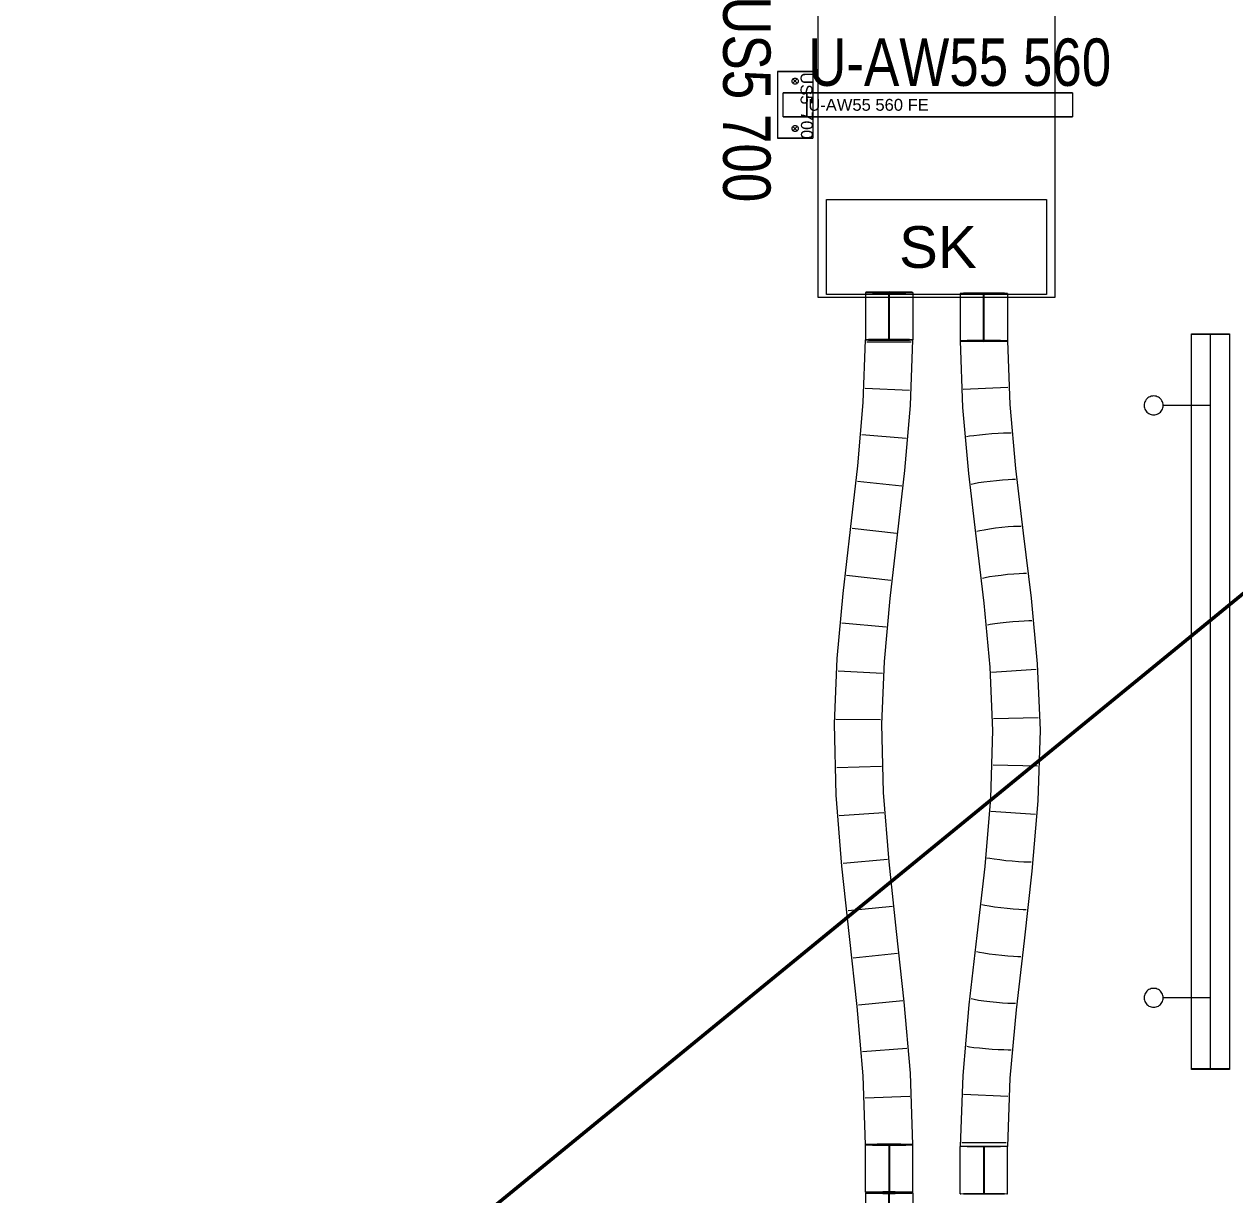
# Model space of a CAD drawing. Extents: x -1132 to 613, y -179 to 712.
# Drawn here: x -38.6 to 12.5, y 495.5 to 544.9 of the extents above; entities that cross this region are included whole.
import ezdxf
from ezdxf.lldxf.tags import DXFTag

# ---------------------------------------------------------------- set-up
doc = ezdxf.new("R2010")
doc.units = 0
doc.layers.get('0').update_dxf_attribs({"lineweight": 13})
for name, color, linetype, lineweight, true_color in [('EL01_WAN_Leuchten', 7, 'Continuous', 13, 0x0080ff), ('EL01_WAN_Schlaufkasten', 1, 'Continuous', 13, 0xff0000), ('EL01_WAN_Trassen', 40, 'Continuous', 13, 0xffbf00), ('EL01_WAN_Trassen Befestigung', 7, 'Continuous', 13, 0xb2b200), ('EL01_WAN_Verteiler', 1, 'Continuous', 13, 0xff0000), ('X_Geometrie', 3, 'Continuous', 50, 0x00ff00)]:
    doc.layers.add(name, color=color, linetype=linetype, lineweight=lineweight, true_color=true_color)
doc.styles.get("Standard").update_dxf_attribs({"font": 'arial.ttf'})
tags = doc.linetypes.add('STRICHPUNKT2', pattern=[12.7, 6.35, -3.175, 0, -3.175]).pattern_tags.tags
tags[10:11] = [DXFTag(74, 4), DXFTag(75, 0), DXFTag(340, '0'), DXFTag(46, 0.0), DXFTag(50, 0.0), DXFTag(44, 0.0), DXFTag(45, 0.0)]
tags[8:9] = [DXFTag(74, 4), DXFTag(75, 0), DXFTag(340, '0'), DXFTag(46, 0.0), DXFTag(50, 0.0), DXFTag(44, 0.0), DXFTag(45, 0.0)]
tags[6:7] = [DXFTag(74, 4), DXFTag(75, 0), DXFTag(340, '0'), DXFTag(46, 0.0), DXFTag(50, 0.0), DXFTag(44, 0.0), DXFTag(45, 0.0)]
tags[4:5] = [DXFTag(74, 4), DXFTag(75, 0), DXFTag(340, '0'), DXFTag(46, 0.0), DXFTag(50, 0.0), DXFTag(44, 0.0), DXFTag(45, 0.0)]

# ---------------------------------------------------------------- blocks, each defined once
blk = doc.blocks.new('Referenz-A0UNPDE96I', base_point=(-1115.886, -117.372))
at = {"layer": 'X_Geometrie', "color": 0, "linetype": 'Continuous', "ltscale": 0.5}
blk.add_line((-116.978, 414.655), (39.415, 542.613), dxfattribs=at)
blk = doc.blocks.new('Kabelkanal-A0UNPDFN6I', base_point=(-5.113, 533.353))
at = {"color": 0, "linetype": 'ByBlock', "lineweight": -2, "ltscale": 0.13}
for p, q in [((-5.113, 555.353), (4.887, 555.353)), ((-5.113, 533.353), (-5.113, 555.353)), ((4.887, 555.353), (4.887, 533.353)), ((4.887, 533.353), (-5.113, 533.353))]:
    blk.add_line(p, q, dxfattribs=at)
blk = doc.blocks.new('IfcObject-A0UNPDNL6I', base_point=(-5.578, 540.978))
at = {"layer": 'EL01_WAN_Trassen', "linetype": 'ByBlock', "lineweight": -2, "ltscale": 0.13}
for p, q in [((-5.578, 541.978), (-5.578, 540.978)), ((-5.578, 541.978), (-5.578, 540.978)), ((-5.578, 541.978), (5.622, 541.978)), ((5.622, 541.978), (-5.578, 541.978)), ((-5.578, 541.978), (-5.578, 541.978)), ((5.622, 541.978), (5.622, 540.978)), ((5.622, 541.978), (5.622, 540.978)), ((5.622, 541.978), (5.622, 541.978)), ((-5.578, 540.978), (5.622, 540.978)), ((5.622, 540.978), (-5.578, 540.978)), ((-5.578, 540.978), (-5.578, 540.978)), ((5.622, 540.978), (5.622, 540.978))]:
    blk.add_line(p, q, dxfattribs=at)
at = {"layer": 'EL01_WAN_Trassen', "lineweight": -2, "attachment_point": 1}
for s, insert, char_height in [('{\\W0.8;\\fArial;U-AW55 560}', (-5.531, 544.278), 2), ('{\\fArial;U-AW55 560 FE}', (-5.523, 541.728), 0.5)]:
    blk.add_mtext(s, dxfattribs=dict(at, insert=insert, char_height=char_height))
blk = doc.blocks.new('Schlaufkasten Decke (multi)-A0UNPDUP6I', base_point=(-4.753, 533.478))
at = {"color": 0, "lineweight": -2}
for p, q in [((-4.753, 533.478), (-4.753, 537.478)), ((-4.753, 537.478), (4.527, 537.478)), ((4.527, 537.478), (4.527, 533.478)), ((4.527, 533.478), (-4.753, 533.478))]:
    blk.add_line(p, q, dxfattribs=at)
at = {"color": 0, "lineweight": -2, "insert": (-1.694, 536.358), "char_height": 1.76, "attachment_point": 1}
blk.add_mtext('{\\fArial;SK}', dxfattribs=at)
blk = doc.blocks.new('Typ 01P-A0UNPE6J6I', base_point=(8.653, 500.771))
at = {"color": 0, "lineweight": -2}
for p, q in [((10.653, 500.771), (10.653, 531.811)), ((10.653, 531.811), (12.253, 531.811)), ((12.253, 531.791), (10.653, 531.791)), ((11.453, 500.791), (11.453, 531.791)), ((12.253, 531.811), (12.253, 500.771)), ((8.657, 528.844), (8.653, 528.791)), ((8.667, 528.895), (8.657, 528.844)), ((8.684, 528.944), (8.667, 528.895)), ((8.707, 528.991), (8.684, 528.944)), ((8.736, 529.035), (8.707, 528.991)), ((8.77, 529.074), (8.736, 529.035)), ((8.81, 529.109), (8.77, 529.074)), ((8.853, 529.138), (8.81, 529.109)), ((8.9, 529.161), (8.853, 529.138)), ((8.95, 529.178), (8.9, 529.161)), ((9.001, 529.188), (8.95, 529.178)), ((9.053, 529.191), (9.001, 529.188)), ((9.105, 529.188), (9.053, 529.191)), ((9.157, 529.178), (9.105, 529.188)), ((9.206, 529.161), (9.157, 529.178)), ((9.253, 529.138), (9.206, 529.161)), ((9.297, 529.109), (9.253, 529.138)), ((9.336, 529.074), (9.297, 529.109)), ((9.371, 529.035), (9.336, 529.074)), ((9.4, 528.991), (9.371, 529.035)), ((9.423, 528.944), (9.4, 528.991)), ((9.44, 528.895), (9.423, 528.944)), ((9.45, 528.844), (9.44, 528.895)), ((9.453, 528.791), (9.45, 528.844)), ((8.653, 528.791), (8.657, 528.739)), ((8.657, 528.739), (8.667, 528.688)), ((8.667, 528.688), (8.684, 528.638)), ((8.684, 528.638), (8.707, 528.591)), ((8.707, 528.591), (8.736, 528.548)), ((8.736, 528.548), (8.77, 528.508)), ((8.77, 528.508), (8.81, 528.474)), ((8.81, 528.474), (8.853, 528.445)), ((8.853, 528.445), (8.9, 528.422)), ((8.9, 528.422), (8.95, 528.405)), ((8.95, 528.405), (9.001, 528.395)), ((9.001, 528.395), (9.053, 528.391)), ((9.053, 528.391), (9.105, 528.395)), ((9.105, 528.395), (9.157, 528.405)), ((9.157, 528.405), (9.206, 528.422)), ((9.206, 528.422), (9.253, 528.445)), ((9.253, 528.445), (9.297, 528.474)), ((9.297, 528.474), (9.336, 528.508)), ((9.336, 528.508), (9.371, 528.548)), ((9.371, 528.548), (9.4, 528.591)), ((9.4, 528.591), (9.423, 528.638)), ((9.423, 528.638), (9.44, 528.688)), ((9.44, 528.688), (9.45, 528.739)), ((9.45, 528.739), (9.453, 528.791)), ((11.453, 528.791), (9.453, 528.791)), ((8.657, 503.844), (8.653, 503.791)), ((8.667, 503.895), (8.657, 503.844)), ((8.684, 503.944), (8.667, 503.895)), ((8.707, 503.991), (8.684, 503.944)), ((8.736, 504.035), (8.707, 503.991)), ((8.77, 504.074), (8.736, 504.035)), ((8.81, 504.109), (8.77, 504.074)), ((8.853, 504.138), (8.81, 504.109)), ((8.9, 504.161), (8.853, 504.138)), ((8.95, 504.178), (8.9, 504.161)), ((9.001, 504.188), (8.95, 504.178)), ((9.053, 504.191), (9.001, 504.188)), ((9.105, 504.188), (9.053, 504.191)), ((9.157, 504.178), (9.105, 504.188)), ((9.206, 504.161), (9.157, 504.178)), ((9.253, 504.138), (9.206, 504.161)), ((9.297, 504.109), (9.253, 504.138)), ((9.336, 504.074), (9.297, 504.109)), ((9.371, 504.035), (9.336, 504.074)), ((9.4, 503.991), (9.371, 504.035)), ((9.423, 503.944), (9.4, 503.991)), ((9.44, 503.895), (9.423, 503.944)), ((9.45, 503.844), (9.44, 503.895)), ((9.453, 503.791), (9.45, 503.844)), ((8.653, 503.791), (8.657, 503.739)), ((8.657, 503.739), (8.667, 503.688)), ((8.667, 503.688), (8.684, 503.638)), ((8.684, 503.638), (8.707, 503.591)), ((8.707, 503.591), (8.736, 503.548)), ((8.736, 503.548), (8.77, 503.508)), ((8.77, 503.508), (8.81, 503.474)), ((8.81, 503.474), (8.853, 503.445)), ((8.853, 503.445), (8.9, 503.422)), ((8.9, 503.422), (8.95, 503.405)), ((8.95, 503.405), (9.001, 503.395)), ((9.001, 503.395), (9.053, 503.391)), ((9.053, 503.391), (9.105, 503.395)), ((9.105, 503.395), (9.157, 503.405)), ((9.157, 503.405), (9.206, 503.422)), ((9.206, 503.422), (9.253, 503.445)), ((9.253, 503.445), (9.297, 503.474)), ((9.297, 503.474), (9.336, 503.508)), ((9.336, 503.508), (9.371, 503.548)), ((9.371, 503.548), (9.4, 503.591)), ((9.4, 503.591), (9.423, 503.638)), ((9.423, 503.638), (9.44, 503.688)), ((9.44, 503.688), (9.45, 503.739)), ((9.45, 503.739), (9.453, 503.791)), ((11.453, 503.791), (9.453, 503.791)), ((12.253, 500.791), (10.653, 500.791)), ((12.253, 500.771), (10.653, 500.771))]:
    blk.add_line(p, q, dxfattribs=at)
blk = doc.blocks.new('Wickelfalzrohr-A0UNPEDJ6I', base_point=(0.887, 495.501))
at = {"color": 0, "lineweight": -2}
for p, q in [((0.887, 497.519), (0.921, 497.524)), ((0.921, 497.514), (0.887, 497.519)), ((0.887, 495.519), (0.887, 497.519)), ((0.921, 497.524), (1.021, 497.528)), ((1.021, 497.51), (0.921, 497.514)), ((1.021, 497.528), (1.18, 497.532)), ((1.18, 497.506), (1.021, 497.51)), ((1.18, 497.532), (1.387, 497.535)), ((1.387, 497.503), (1.18, 497.506)), ((1.387, 497.535), (1.629, 497.537)), ((1.629, 497.502), (1.387, 497.503)), ((1.629, 497.537), (1.887, 497.537)), ((1.887, 497.501), (1.629, 497.502)), ((1.887, 497.537), (2.146, 497.537)), ((2.146, 497.502), (1.887, 497.501)), ((2.146, 497.537), (2.387, 497.535)), ((2.387, 497.503), (2.146, 497.502)), ((2.387, 497.535), (2.594, 497.532)), ((2.594, 497.506), (2.387, 497.503)), ((2.594, 497.532), (2.753, 497.528)), ((2.753, 497.51), (2.594, 497.506)), ((2.753, 497.528), (2.853, 497.524)), ((2.853, 497.514), (2.753, 497.51)), ((2.853, 497.524), (2.887, 497.519)), ((2.887, 497.519), (2.853, 497.514)), ((2.887, 495.519), (2.887, 497.519)), ((0.887, 495.519), (0.921, 495.524)), ((0.921, 495.515), (0.887, 495.519)), ((0.921, 495.524), (1.021, 495.529)), ((1.021, 495.51), (0.921, 495.515)), ((1.021, 495.529), (1.18, 495.532)), ((1.18, 495.507), (1.021, 495.51)), ((1.18, 495.532), (1.387, 495.535)), ((1.387, 495.504), (1.18, 495.507)), ((1.387, 495.535), (1.629, 495.537)), ((1.629, 495.502), (1.387, 495.504)), ((1.629, 495.537), (1.887, 495.538)), ((1.887, 495.501), (1.629, 495.502)), ((1.887, 495.538), (2.146, 495.537)), ((2.146, 495.502), (1.887, 495.501)), ((2.146, 495.537), (2.387, 495.535)), ((2.387, 495.504), (2.146, 495.502)), ((2.387, 495.535), (2.594, 495.532)), ((2.594, 495.507), (2.387, 495.504)), ((2.594, 495.532), (2.753, 495.529)), ((2.753, 495.51), (2.594, 495.507)), ((2.753, 495.529), (2.853, 495.524)), ((2.853, 495.515), (2.753, 495.51)), ((2.853, 495.524), (2.887, 495.519)), ((2.887, 495.519), (2.853, 495.515))]:
    blk.add_line(p, q, dxfattribs=at)
at = {"color": 0, "linetype": 'STRICHPUNKT2', "lineweight": 25, "ltscale": 0.25}
blk.add_line((1.887, 497.519), (1.887, 495.519), dxfattribs=at)
blk = doc.blocks.new('Flexrohr-A0UNPEJF6I', base_point=(-4.423, 497.574))
at = {"color": 0, "lineweight": -2}
for p, q in [((-3.204, 528.913), (-3.113, 531.561)), ((-3.113, 531.561), (-3.079, 531.565)), ((-3.079, 531.556), (-3.113, 531.561)), ((-3.079, 531.565), (-2.979, 531.57)), ((-2.979, 531.552), (-3.079, 531.556)), ((-1.176, 531.46), (-3.056, 531.464)), ((-2.979, 531.57), (-2.82, 531.574)), ((-2.82, 531.548), (-2.979, 531.552)), ((-2.82, 531.574), (-2.613, 531.576)), ((-2.613, 531.545), (-2.82, 531.548)), ((-2.613, 531.576), (-2.371, 531.578)), ((-2.371, 531.543), (-2.613, 531.545)), ((-2.371, 531.578), (-2.113, 531.579)), ((-2.113, 531.542), (-2.371, 531.543)), ((-2.113, 531.579), (-1.854, 531.578)), ((-1.854, 531.543), (-2.113, 531.542)), ((-1.854, 531.578), (-1.613, 531.576)), ((-1.613, 531.545), (-1.854, 531.543)), ((-1.613, 531.576), (-1.406, 531.574)), ((-1.406, 531.548), (-1.613, 531.545)), ((-1.406, 531.574), (-1.247, 531.57)), ((-1.247, 531.552), (-1.406, 531.548)), ((-1.247, 531.57), (-1.147, 531.565)), ((-1.147, 531.556), (-1.247, 531.552)), ((-1.208, 528.792), (-1.113, 531.561)), ((-1.147, 531.565), (-1.113, 531.561)), ((-1.113, 531.561), (-1.147, 531.556)), ((-1.246, 529.42), (-3.124, 529.508)), ((-3.435, 526.248), (-3.204, 528.913)), ((-1.445, 526.049), (-1.208, 528.792)), ((-1.388, 527.395), (-3.262, 527.546)), ((-3.74, 523.561), (-3.435, 526.248)), ((-1.753, 523.333), (-1.445, 526.049)), ((-1.581, 525.384), (-3.451, 525.577)), ((-4.053, 520.851), (-3.74, 523.561)), ((-1.807, 523.388), (-3.675, 523.601)), ((-2.063, 520.645), (-1.753, 523.333)), ((-2.036, 521.409), (-3.905, 521.608)), ((-4.304, 518.117), (-4.053, 520.851)), ((-2.308, 517.983), (-2.063, 520.645)), ((-2.235, 519.438), (-4.107, 519.601)), ((-4.423, 515.36), (-4.304, 518.117)), ((-2.423, 515.345), (-2.308, 517.983)), ((-2.39, 517.474), (-4.267, 517.579)), ((-4.346, 512.345), (-4.423, 515.36)), ((-2.475, 515.518), (-4.355, 515.539)), ((-2.349, 512.45), (-2.423, 515.345)), ((-2.437, 513.557), (-4.316, 513.501)), ((-4.107, 509.347), (-4.346, 512.345)), ((-2.115, 509.534), (-2.349, 512.45)), ((-2.34, 511.593), (-4.216, 511.472)), ((-2.183, 509.626), (-4.055, 509.453)), ((-1.797, 506.591), (-2.115, 509.534)), ((-3.785, 506.374), (-4.107, 509.347)), ((-1.972, 507.648), (-3.842, 507.455)), ((-3.462, 503.425), (-3.785, 506.374)), ((-1.471, 503.619), (-1.797, 506.591)), ((-1.756, 505.663), (-3.625, 505.466)), ((-3.212, 500.499), (-3.462, 503.425)), ((-1.537, 503.668), (-3.408, 503.486)), ((-1.216, 500.618), (-1.471, 503.619)), ((-1.364, 501.654), (-3.239, 501.517)), ((-3.113, 497.592), (-3.212, 500.499)), ((-1.113, 497.592), (-1.216, 500.618)), ((-1.242, 499.628), (-3.12, 499.553)), ((-3.079, 497.597), (-3.113, 497.592)), ((-3.113, 497.592), (-3.079, 497.587)), ((-2.979, 497.601), (-3.079, 497.597)), ((-3.079, 497.587), (-2.979, 497.583)), ((-2.82, 497.605), (-2.979, 497.601)), ((-2.979, 497.583), (-2.82, 497.579)), ((-2.613, 497.608), (-2.82, 497.605)), ((-2.82, 497.579), (-2.613, 497.576)), ((-2.371, 497.61), (-2.613, 497.608)), ((-2.613, 497.576), (-2.371, 497.574)), ((-2.113, 497.61), (-2.371, 497.61)), ((-2.371, 497.574), (-2.113, 497.574)), ((-1.854, 497.61), (-2.113, 497.61)), ((-2.113, 497.574), (-1.854, 497.574)), ((-1.613, 497.608), (-1.854, 497.61)), ((-1.854, 497.574), (-1.613, 497.576)), ((-1.406, 497.605), (-1.613, 497.608)), ((-1.613, 497.576), (-1.406, 497.579)), ((-1.247, 497.601), (-1.406, 497.605)), ((-1.406, 497.579), (-1.247, 497.583)), ((-1.147, 497.597), (-1.247, 497.601)), ((-1.247, 497.583), (-1.147, 497.587)), ((-1.113, 497.592), (-1.147, 497.597)), ((-1.147, 497.587), (-1.113, 497.592))]:
    blk.add_line(p, q, dxfattribs=at)
blk = doc.blocks.new('Wickelfalzrohr-A0UNPEQZ6I', base_point=(-3.113, 495.574))
at = {"color": 0, "lineweight": -2}
for p, q in [((-3.113, 497.592), (-3.079, 497.597)), ((-3.079, 497.587), (-3.113, 497.592)), ((-3.113, 495.592), (-3.113, 497.592)), ((-3.079, 497.597), (-2.979, 497.601)), ((-2.979, 497.583), (-3.079, 497.587)), ((-2.979, 497.601), (-2.82, 497.605)), ((-2.82, 497.579), (-2.979, 497.583)), ((-2.82, 497.605), (-2.613, 497.608)), ((-2.613, 497.576), (-2.82, 497.579)), ((-2.613, 497.608), (-2.371, 497.61)), ((-2.371, 497.574), (-2.613, 497.576)), ((-2.371, 497.61), (-2.113, 497.61)), ((-2.113, 497.574), (-2.371, 497.574)), ((-2.113, 497.61), (-1.854, 497.61)), ((-1.854, 497.574), (-2.113, 497.574)), ((-1.854, 497.61), (-1.613, 497.608)), ((-1.613, 497.576), (-1.854, 497.574)), ((-1.613, 497.608), (-1.406, 497.605)), ((-1.406, 497.579), (-1.613, 497.576)), ((-1.406, 497.605), (-1.247, 497.601)), ((-1.247, 497.583), (-1.406, 497.579)), ((-1.247, 497.601), (-1.147, 497.597)), ((-1.147, 497.587), (-1.247, 497.583)), ((-1.147, 497.597), (-1.113, 497.592)), ((-1.113, 497.592), (-1.147, 497.587)), ((-1.113, 495.592), (-1.113, 497.592)), ((-3.113, 495.592), (-3.079, 495.597)), ((-3.079, 495.588), (-3.113, 495.592)), ((-3.079, 495.597), (-2.979, 495.602)), ((-2.979, 495.583), (-3.079, 495.588)), ((-2.979, 495.602), (-2.82, 495.605)), ((-2.82, 495.58), (-2.979, 495.583)), ((-2.82, 495.605), (-2.613, 495.608)), ((-2.613, 495.577), (-2.82, 495.58)), ((-2.613, 495.608), (-2.371, 495.61)), ((-2.371, 495.575), (-2.613, 495.577)), ((-2.371, 495.61), (-2.113, 495.611)), ((-2.113, 495.574), (-2.371, 495.575)), ((-2.113, 495.611), (-1.854, 495.61)), ((-1.854, 495.575), (-2.113, 495.574)), ((-1.854, 495.61), (-1.613, 495.608)), ((-1.613, 495.577), (-1.854, 495.575)), ((-1.613, 495.608), (-1.406, 495.605)), ((-1.406, 495.58), (-1.613, 495.577)), ((-1.406, 495.605), (-1.247, 495.602)), ((-1.247, 495.583), (-1.406, 495.58)), ((-1.247, 495.602), (-1.147, 495.597)), ((-1.147, 495.588), (-1.247, 495.583)), ((-1.147, 495.597), (-1.113, 495.592)), ((-1.113, 495.592), (-1.147, 495.588))]:
    blk.add_line(p, q, dxfattribs=at)
at = {"color": 0, "linetype": 'STRICHPUNKT2', "lineweight": 25, "ltscale": 0.25}
blk.add_line((-2.113, 497.592), (-2.113, 495.592), dxfattribs=at)
blk = doc.blocks.new('Flexrohr-A0UNPFO96I', base_point=(0.887, 497.501))
at = {"color": 0, "lineweight": -2}
for p, q in [((0.921, 531.519), (0.887, 531.515)), ((0.887, 531.515), (0.921, 531.51)), ((0.887, 531.515), (0.988, 528.704)), ((1.021, 531.524), (0.921, 531.519)), ((0.921, 531.51), (1.021, 531.506)), ((1.18, 531.528), (1.021, 531.524)), ((1.021, 531.506), (1.18, 531.502)), ((1.387, 531.531), (1.18, 531.528)), ((1.18, 531.502), (1.387, 531.499)), ((1.629, 531.532), (1.387, 531.531)), ((1.387, 531.499), (1.629, 531.497)), ((1.887, 531.533), (1.629, 531.532)), ((1.629, 531.497), (1.887, 531.496)), ((2.146, 531.532), (1.887, 531.533)), ((1.887, 531.496), (2.146, 531.497)), ((2.387, 531.531), (2.146, 531.532)), ((2.146, 531.497), (2.387, 531.499)), ((2.594, 531.528), (2.387, 531.531)), ((2.387, 531.499), (2.594, 531.502)), ((2.753, 531.524), (2.594, 531.528)), ((2.594, 531.502), (2.753, 531.506)), ((2.853, 531.519), (2.753, 531.524)), ((2.753, 531.506), (2.853, 531.51)), ((2.887, 531.515), (2.853, 531.519)), ((2.853, 531.51), (2.887, 531.515)), ((2.887, 531.515), (2.984, 528.829)), ((1.02, 529.474), (2.898, 529.56)), ((0.988, 528.704), (1.238, 525.921)), ((2.984, 528.829), (3.228, 526.127)), ((1.284, 527.49), (1.159, 527.467)), ((1.468, 527.515), (1.284, 527.49)), ((1.699, 527.542), (1.468, 527.515)), ((1.958, 527.567), (1.699, 527.542)), ((2.228, 527.589), (1.958, 527.567)), ((2.489, 527.606), (2.228, 527.589)), ((2.72, 527.617), (2.489, 527.606)), ((2.906, 527.622), (2.72, 527.617)), ((3.033, 527.62), (2.906, 527.622)), ((1.238, 525.921), (1.563, 523.168)), ((3.228, 526.127), (3.549, 523.403)), ((1.477, 525.488), (1.353, 525.46)), ((1.66, 525.52), (1.477, 525.488)), ((1.89, 525.554), (1.66, 525.52)), ((2.149, 525.586), (1.89, 525.554)), ((2.418, 525.615), (2.149, 525.586)), ((2.678, 525.638), (2.418, 525.615)), ((2.91, 525.653), (2.678, 525.638)), ((3.096, 525.661), (2.91, 525.653)), ((3.223, 525.659), (3.096, 525.661)), ((1.711, 523.5), (1.588, 523.469)), ((1.894, 523.534), (1.711, 523.5)), ((2.123, 523.57), (1.894, 523.534)), ((2.382, 523.605), (2.123, 523.57)), ((2.651, 523.637), (2.382, 523.605)), ((2.911, 523.663), (2.651, 523.637)), ((3.142, 523.681), (2.911, 523.663)), ((3.328, 523.689), (3.142, 523.681)), ((3.455, 523.688), (3.328, 523.689)), ((3.549, 523.403), (3.877, 520.656)), ((1.563, 523.168), (1.889, 520.444)), ((3.38, 521.691), (3.148, 521.674)), ((3.566, 521.7), (3.38, 521.691)), ((3.692, 521.699), (3.566, 521.7)), ((1.948, 521.52), (1.824, 521.491)), ((2.131, 521.552), (1.948, 521.52)), ((2.36, 521.587), (2.131, 521.552)), ((2.619, 521.62), (2.36, 521.587)), ((2.888, 521.65), (2.619, 521.62)), ((3.148, 521.674), (2.888, 521.65)), ((1.889, 520.444), (2.143, 517.748)), ((3.877, 520.656), (4.139, 517.884)), ((3.104, 519.652), (2.834, 519.627)), ((3.364, 519.673), (3.104, 519.652)), ((3.595, 519.687), (3.364, 519.673)), ((3.781, 519.695), (3.595, 519.687)), ((3.908, 519.694), (3.781, 519.695)), ((2.16, 519.543), (2.036, 519.519)), ((2.344, 519.57), (2.16, 519.543)), ((2.575, 519.599), (2.344, 519.57)), ((2.834, 519.627), (2.575, 519.599)), ((2.143, 517.748), (2.258, 515.077)), ((2.212, 517.541), (4.088, 517.66)), ((4.139, 517.884), (4.258, 515.088)), ((2.296, 515.586), (4.175, 515.619)), ((2.258, 515.077), (2.174, 512.219)), ((4.258, 515.088), (4.171, 512.105)), ((2.275, 513.629), (4.154, 513.579)), ((2.174, 512.219), (1.928, 509.338)), ((4.171, 512.105), (3.918, 509.141)), ((2.187, 511.668), (4.063, 511.546)), ((2.142, 509.664), (2.018, 509.687)), ((2.326, 509.636), (2.142, 509.664)), ((2.556, 509.608), (2.326, 509.636)), ((2.816, 509.579), (2.556, 509.608)), ((3.085, 509.554), (2.816, 509.579)), ((3.346, 509.533), (3.085, 509.554)), ((3.577, 509.519), (3.346, 509.533)), ((3.763, 509.511), (3.577, 509.519)), ((3.89, 509.511), (3.763, 509.511)), ((1.928, 509.338), (1.597, 506.428)), ((3.918, 509.141), (3.584, 506.202)), ((1.927, 507.685), (1.803, 507.712)), ((2.111, 507.653), (1.927, 507.685)), ((2.34, 507.62), (2.111, 507.653)), ((2.599, 507.588), (2.34, 507.62)), ((2.868, 507.559), (2.599, 507.588)), ((3.128, 507.535), (2.868, 507.559)), ((3.36, 507.519), (3.128, 507.535)), ((3.546, 507.51), (3.36, 507.519)), ((3.672, 507.511), (3.546, 507.51)), ((1.597, 506.428), (1.258, 503.488)), ((3.584, 506.202), (3.248, 503.286)), ((1.7, 505.703), (1.577, 505.732)), ((1.884, 505.67), (1.7, 505.703)), ((2.113, 505.635), (1.884, 505.67)), ((2.372, 505.602), (2.113, 505.635)), ((2.641, 505.572), (2.372, 505.602)), ((2.901, 505.547), (2.641, 505.572)), ((3.132, 505.53), (2.901, 505.547)), ((3.318, 505.522), (3.132, 505.53)), ((3.445, 505.523), (3.318, 505.522)), ((1.258, 503.488), (0.994, 500.517)), ((1.472, 503.714), (1.348, 503.742)), ((1.655, 503.683), (1.472, 503.714)), ((1.885, 503.651), (1.655, 503.683)), ((2.144, 503.62), (1.885, 503.651)), ((2.414, 503.592), (2.144, 503.62)), ((2.674, 503.57), (2.414, 503.592)), ((2.905, 503.554), (2.674, 503.57)), ((3.091, 503.547), (2.905, 503.554)), ((3.218, 503.549), (3.091, 503.547)), ((3.248, 503.286), (2.99, 500.393)), ((1.287, 501.712), (1.162, 501.734)), ((1.471, 501.687), (1.287, 501.712)), ((1.702, 501.662), (1.471, 501.687)), ((1.962, 501.638), (1.702, 501.662)), ((2.232, 501.616), (1.962, 501.638)), ((2.492, 501.6), (2.232, 501.616)), ((2.724, 501.589), (2.492, 501.6)), ((2.91, 501.584), (2.724, 501.589)), ((3.037, 501.587), (2.91, 501.584)), ((0.994, 500.517), (0.887, 497.519)), ((2.99, 500.393), (2.887, 497.519)), ((1.026, 499.729), (2.904, 499.643)), ((0.953, 497.691), (2.833, 497.685)), ((0.887, 497.519), (0.921, 497.524)), ((0.921, 497.514), (0.887, 497.519)), ((0.921, 497.524), (1.021, 497.528)), ((1.021, 497.51), (0.921, 497.514)), ((1.021, 497.528), (1.18, 497.532)), ((1.18, 497.506), (1.021, 497.51)), ((1.18, 497.532), (1.387, 497.535)), ((1.387, 497.503), (1.18, 497.506)), ((1.387, 497.535), (1.629, 497.537)), ((1.629, 497.502), (1.387, 497.503)), ((1.629, 497.537), (1.887, 497.537)), ((1.887, 497.501), (1.629, 497.502)), ((1.887, 497.537), (2.146, 497.537)), ((2.146, 497.502), (1.887, 497.501)), ((2.146, 497.537), (2.387, 497.535)), ((2.387, 497.503), (2.146, 497.502)), ((2.387, 497.535), (2.594, 497.532)), ((2.594, 497.506), (2.387, 497.503)), ((2.594, 497.532), (2.753, 497.528)), ((2.753, 497.51), (2.594, 497.506)), ((2.753, 497.528), (2.853, 497.524)), ((2.853, 497.514), (2.753, 497.51)), ((2.853, 497.524), (2.887, 497.519)), ((2.887, 497.519), (2.853, 497.514))]:
    blk.add_line(p, q, dxfattribs=at)
blk = doc.blocks.new('IfcObject-A0UNPFQ56I', base_point=(-9.117, 537.651))
at = {"color": 0, "linetype": 'ByBlock', "lineweight": -2, "ltscale": 0.13}
for p, q in [((-6.828, 542.878), (-6.828, 540.078)), ((-6.828, 542.878), (-6.828, 540.078)), ((-6.828, 542.878), (-6.828, 542.878)), ((-6.828, 542.878), (-5.328, 542.878)), ((-5.328, 542.878), (-6.828, 542.878)), ((-5.328, 542.878), (-5.328, 540.078)), ((-5.328, 542.878), (-5.328, 540.078)), ((-5.328, 542.878), (-5.328, 542.878)), ((-6.208, 542.478), (-6.204, 542.512)), ((-6.204, 542.445), (-6.208, 542.478)), ((-6.204, 542.512), (-6.191, 542.543)), ((-6.191, 542.413), (-6.204, 542.445)), ((-6.191, 542.543), (-6.17, 542.57)), ((-6.17, 542.386), (-6.191, 542.413)), ((-6.17, 542.57), (-6.143, 542.591)), ((-6.17, 542.386), (-5.986, 542.57)), ((-6.17, 542.57), (-5.986, 542.386)), ((-6.143, 542.366), (-6.17, 542.386)), ((-6.143, 542.591), (-6.112, 542.604)), ((-6.112, 542.353), (-6.143, 542.366)), ((-6.112, 542.604), (-6.078, 542.608)), ((-6.078, 542.348), (-6.112, 542.353)), ((-6.078, 542.608), (-6.044, 542.604)), ((-6.044, 542.353), (-6.078, 542.348)), ((-6.044, 542.604), (-6.013, 542.591)), ((-6.013, 542.366), (-6.044, 542.353)), ((-6.013, 542.591), (-5.986, 542.57)), ((-5.986, 542.386), (-6.013, 542.366)), ((-5.986, 542.57), (-5.965, 542.543)), ((-5.965, 542.413), (-5.986, 542.386)), ((-5.965, 542.543), (-5.952, 542.512)), ((-5.952, 542.445), (-5.965, 542.413)), ((-5.952, 542.512), (-5.948, 542.478)), ((-5.948, 542.478), (-5.952, 542.445)), ((-6.578, 540.978), (-6.578, 541.978)), ((-6.578, 540.978), (-6.578, 541.978)), ((-6.578, 541.978), (-6.578, 541.978)), ((-6.578, 541.978), (-5.578, 541.978)), ((-5.578, 541.978), (-6.578, 541.978)), ((-5.578, 540.978), (-5.578, 541.978)), ((-5.578, 540.978), (-5.578, 541.978)), ((-5.578, 541.978), (-5.578, 541.978)), ((-6.578, 540.978), (-6.578, 540.978)), ((-6.578, 540.978), (-5.578, 540.978)), ((-5.578, 540.978), (-6.578, 540.978)), ((-6.17, 540.57), (-6.143, 540.591)), ((-6.143, 540.591), (-6.112, 540.604)), ((-6.112, 540.604), (-6.078, 540.608)), ((-6.078, 540.608), (-6.044, 540.604)), ((-6.044, 540.604), (-6.013, 540.591)), ((-6.013, 540.591), (-5.986, 540.57)), ((-5.578, 540.978), (-5.578, 540.978)), ((-6.828, 540.078), (-6.828, 540.078)), ((-6.828, 540.078), (-5.328, 540.078)), ((-5.328, 540.078), (-6.828, 540.078)), ((-6.208, 540.478), (-6.204, 540.512)), ((-6.204, 540.445), (-6.208, 540.478)), ((-6.204, 540.512), (-6.191, 540.543)), ((-6.191, 540.413), (-6.204, 540.445)), ((-6.191, 540.543), (-6.17, 540.57)), ((-6.17, 540.386), (-6.191, 540.413)), ((-6.17, 540.57), (-5.986, 540.386)), ((-5.986, 540.57), (-6.17, 540.386)), ((-6.143, 540.366), (-6.17, 540.386)), ((-6.112, 540.353), (-6.143, 540.366)), ((-6.078, 540.348), (-6.112, 540.353)), ((-6.044, 540.353), (-6.078, 540.348)), ((-6.013, 540.366), (-6.044, 540.353)), ((-5.986, 540.386), (-6.013, 540.366)), ((-5.986, 540.57), (-5.965, 540.543)), ((-5.965, 540.413), (-5.986, 540.386)), ((-5.965, 540.543), (-5.952, 540.512)), ((-5.952, 540.445), (-5.965, 540.413)), ((-5.952, 540.512), (-5.948, 540.478)), ((-5.948, 540.478), (-5.952, 540.445)), ((-5.328, 540.078), (-5.328, 540.078))]:
    blk.add_line(p, q, dxfattribs=at)
at = {"color": 0, "lineweight": -2, "attachment_point": 1, "rotation": 270}
for s, insert, char_height in [('{\\W0.8;\\fArial;US5 700}', (-7.117, 546.062), 2), ('{\\fArial;US5}', (-5.349, 542.849), 0.5), ('{\\fArial;700}', (-5.333, 541.197), 0.5)]:
    blk.add_mtext(s, dxfattribs=dict(at, insert=insert, char_height=char_height))
blk = doc.blocks.new('Wickelfalzrohr-A0UNPFRR6I', base_point=(0.887, 531.497))
at = {"color": 0, "lineweight": -2}
for p, q in [((0.921, 533.519), (0.887, 533.514)), ((0.887, 533.514), (0.921, 533.51)), ((0.887, 533.514), (0.887, 531.515)), ((1.021, 533.524), (0.921, 533.519)), ((0.921, 533.51), (1.021, 533.505)), ((1.18, 533.527), (1.021, 533.524)), ((1.021, 533.505), (1.18, 533.502)), ((1.387, 533.53), (1.18, 533.527)), ((1.18, 533.502), (1.387, 533.499)), ((1.629, 533.532), (1.387, 533.53)), ((1.387, 533.499), (1.629, 533.497)), ((1.887, 533.533), (1.629, 533.532)), ((1.629, 533.497), (1.887, 533.496)), ((2.146, 533.532), (1.887, 533.533)), ((1.887, 533.496), (2.146, 533.497)), ((2.387, 533.53), (2.146, 533.532)), ((2.146, 533.497), (2.387, 533.499)), ((2.594, 533.527), (2.387, 533.53)), ((2.387, 533.499), (2.594, 533.502)), ((2.753, 533.524), (2.594, 533.527)), ((2.594, 533.502), (2.753, 533.505)), ((2.853, 533.519), (2.753, 533.524)), ((2.753, 533.505), (2.853, 533.51)), ((2.887, 533.514), (2.853, 533.519)), ((2.853, 533.51), (2.887, 533.514)), ((2.887, 533.514), (2.887, 531.515)), ((0.921, 531.519), (0.887, 531.515)), ((0.887, 531.515), (0.921, 531.51)), ((1.021, 531.524), (0.921, 531.519)), ((0.921, 531.51), (1.021, 531.506)), ((1.18, 531.528), (1.021, 531.524)), ((1.021, 531.506), (1.18, 531.502)), ((1.387, 531.531), (1.18, 531.528)), ((1.18, 531.502), (1.387, 531.499)), ((1.629, 531.532), (1.387, 531.531)), ((1.387, 531.499), (1.629, 531.497)), ((1.887, 531.533), (1.629, 531.532)), ((1.629, 531.497), (1.887, 531.496)), ((2.146, 531.532), (1.887, 531.533)), ((1.887, 531.496), (2.146, 531.497)), ((2.387, 531.531), (2.146, 531.532)), ((2.146, 531.497), (2.387, 531.499)), ((2.594, 531.528), (2.387, 531.531)), ((2.387, 531.499), (2.594, 531.502)), ((2.753, 531.524), (2.594, 531.528)), ((2.594, 531.502), (2.753, 531.506)), ((2.853, 531.519), (2.753, 531.524)), ((2.753, 531.506), (2.853, 531.51)), ((2.887, 531.515), (2.853, 531.519)), ((2.853, 531.51), (2.887, 531.515))]:
    blk.add_line(p, q, dxfattribs=at)
at = {"color": 0, "linetype": 'STRICHPUNKT2', "lineweight": 25, "ltscale": 0.25}
blk.add_line((1.887, 531.515), (1.887, 533.514), dxfattribs=at)
blk = doc.blocks.new('Wickelfalzrohr-A0UNPFT36I', base_point=(-3.113, 531.542))
at = {"color": 0, "lineweight": -2}
for p, q in [((-3.079, 533.565), (-3.113, 533.56)), ((-3.113, 533.56), (-3.079, 533.556)), ((-3.113, 533.56), (-3.113, 531.561)), ((-2.979, 533.569), (-3.079, 533.565)), ((-3.079, 533.556), (-2.979, 533.551)), ((-2.82, 533.573), (-2.979, 533.569)), ((-2.979, 533.551), (-2.82, 533.547)), ((-2.613, 533.576), (-2.82, 533.573)), ((-2.82, 533.547), (-2.613, 533.545)), ((-2.371, 533.578), (-2.613, 533.576)), ((-2.613, 533.545), (-2.371, 533.543)), ((-2.113, 533.579), (-2.371, 533.578)), ((-2.371, 533.543), (-2.113, 533.542)), ((-1.854, 533.578), (-2.113, 533.579)), ((-2.113, 533.542), (-1.854, 533.543)), ((-1.613, 533.576), (-1.854, 533.578)), ((-1.854, 533.543), (-1.613, 533.545)), ((-1.406, 533.573), (-1.613, 533.576)), ((-1.613, 533.545), (-1.406, 533.547)), ((-1.247, 533.569), (-1.406, 533.573)), ((-1.406, 533.547), (-1.247, 533.551)), ((-1.147, 533.565), (-1.247, 533.569)), ((-1.247, 533.551), (-1.147, 533.556)), ((-1.113, 533.56), (-1.147, 533.565)), ((-1.147, 533.556), (-1.113, 533.56)), ((-1.113, 533.56), (-1.113, 531.561)), ((-3.079, 531.565), (-3.113, 531.561)), ((-3.113, 531.561), (-3.079, 531.556)), ((-2.979, 531.57), (-3.079, 531.565)), ((-3.079, 531.556), (-2.979, 531.552)), ((-2.82, 531.574), (-2.979, 531.57)), ((-2.979, 531.552), (-2.82, 531.548)), ((-2.613, 531.576), (-2.82, 531.574)), ((-2.82, 531.548), (-2.613, 531.545)), ((-2.371, 531.578), (-2.613, 531.576)), ((-2.613, 531.545), (-2.371, 531.543)), ((-2.113, 531.579), (-2.371, 531.578)), ((-2.371, 531.543), (-2.113, 531.542)), ((-1.854, 531.578), (-2.113, 531.579)), ((-2.113, 531.542), (-1.854, 531.543)), ((-1.613, 531.576), (-1.854, 531.578)), ((-1.854, 531.543), (-1.613, 531.545)), ((-1.406, 531.574), (-1.613, 531.576)), ((-1.613, 531.545), (-1.406, 531.548)), ((-1.247, 531.57), (-1.406, 531.574)), ((-1.406, 531.548), (-1.247, 531.552)), ((-1.147, 531.565), (-1.247, 531.57)), ((-1.247, 531.552), (-1.147, 531.556)), ((-1.113, 531.561), (-1.147, 531.565)), ((-1.147, 531.556), (-1.113, 531.561))]:
    blk.add_line(p, q, dxfattribs=at)
at = {"color": 0, "linetype": 'STRICHPUNKT2', "lineweight": 25, "ltscale": 0.25}
blk.add_line((-2.113, 531.561), (-2.113, 533.56), dxfattribs=at)
blk = doc.blocks.new('Wickelfalzrohr-A0UNPFTL6I', base_point=(-3.113, 493.538))
at = {"color": 0, "lineweight": -2}
for p, q in [((-3.079, 495.561), (-3.113, 495.556)), ((-3.113, 495.556), (-3.079, 495.551)), ((-3.113, 495.556), (-3.113, 493.556)), ((-2.979, 495.565), (-3.079, 495.561)), ((-3.079, 495.551), (-2.979, 495.547)), ((-2.82, 495.569), (-2.979, 495.565)), ((-2.979, 495.547), (-2.82, 495.543)), ((-2.613, 495.572), (-2.82, 495.569)), ((-2.82, 495.543), (-2.613, 495.54)), ((-2.371, 495.574), (-2.613, 495.572)), ((-2.613, 495.54), (-2.371, 495.538)), ((-2.113, 495.574), (-2.371, 495.574)), ((-2.371, 495.538), (-2.113, 495.538)), ((-1.854, 495.574), (-2.113, 495.574)), ((-2.113, 495.538), (-1.854, 495.538)), ((-1.613, 495.572), (-1.854, 495.574)), ((-1.854, 495.538), (-1.613, 495.54)), ((-1.406, 495.569), (-1.613, 495.572)), ((-1.613, 495.54), (-1.406, 495.543)), ((-1.247, 495.565), (-1.406, 495.569)), ((-1.406, 495.543), (-1.247, 495.547)), ((-1.147, 495.561), (-1.247, 495.565)), ((-1.247, 495.547), (-1.147, 495.551)), ((-1.113, 495.556), (-1.147, 495.561)), ((-1.147, 495.551), (-1.113, 495.556)), ((-1.113, 495.556), (-1.113, 493.556)), ((-3.079, 493.561), (-3.113, 493.556)), ((-3.113, 493.556), (-3.079, 493.552)), ((-2.979, 493.565), (-3.079, 493.561)), ((-3.079, 493.552), (-2.979, 493.547)), ((-2.82, 493.569), (-2.979, 493.565)), ((-2.979, 493.547), (-2.82, 493.543)), ((-2.613, 493.572), (-2.82, 493.569)), ((-2.82, 493.543), (-2.613, 493.54)), ((-2.371, 493.574), (-2.613, 493.572)), ((-2.613, 493.54), (-2.371, 493.539)), ((-2.113, 493.575), (-2.371, 493.574)), ((-2.371, 493.539), (-2.113, 493.538)), ((-1.854, 493.574), (-2.113, 493.575)), ((-2.113, 493.538), (-1.854, 493.539)), ((-1.613, 493.572), (-1.854, 493.574)), ((-1.854, 493.539), (-1.613, 493.54)), ((-1.406, 493.569), (-1.613, 493.572)), ((-1.613, 493.54), (-1.406, 493.543)), ((-1.247, 493.565), (-1.406, 493.569)), ((-1.406, 493.543), (-1.247, 493.547)), ((-1.147, 493.561), (-1.247, 493.565)), ((-1.247, 493.547), (-1.147, 493.552)), ((-1.113, 493.556), (-1.147, 493.561)), ((-1.147, 493.552), (-1.113, 493.556))]:
    blk.add_line(p, q, dxfattribs=at)
at = {"color": 0, "linetype": 'STRICHPUNKT2', "lineweight": 25, "ltscale": 0.25}
blk.add_line((-2.113, 493.556), (-2.113, 495.556), dxfattribs=at)

msp = doc.modelspace()

# ---------------------------------------------------------------- block references
at = {"color": 9, "lineweight": 25, "ltscale": 0.25, "true_color": 0xc0c0c0}
msp.add_blockref('Referenz-A0UNPDE96I', (-1115.886, -117.372), dxfattribs=at)
at = {"layer": 'EL01_WAN_Leuchten', "ltscale": 0.13}
msp.add_blockref('Typ 01P-A0UNPE6J6I', (8.653, 500.771), dxfattribs=at)
at = {"layer": 'EL01_WAN_Schlaufkasten', "linetype": 'Continuous', "ltscale": 0.13}
msp.add_blockref('Schlaufkasten Decke (multi)-A0UNPDUP6I', (-4.753, 533.478), dxfattribs=at)
at = {"layer": 'EL01_WAN_Trassen', "ltscale": 0.13}
msp.add_blockref('Kabelkanal-A0UNPDFN6I', (-5.113, 533.353), dxfattribs=at)
at = {"layer": 'EL01_WAN_Trassen Befestigung', "ltscale": 0.13}
for name, p in [('IfcObject-A0UNPFQ56I', (-9.117, 537.651)), ('IfcObject-A0UNPDNL6I', (-5.578, 540.978))]:
    msp.add_blockref(name, p, dxfattribs=at)
at = {"layer": 'EL01_WAN_Verteiler', "linetype": 'Continuous', "ltscale": 0.13}
for name, p in [('Wickelfalzrohr-A0UNPFT36I', (-3.113, 531.542)), ('Wickelfalzrohr-A0UNPFRR6I', (0.887, 531.497)), ('Flexrohr-A0UNPEJF6I', (-4.423, 497.574)), ('Flexrohr-A0UNPFO96I', (0.887, 497.501)), ('Wickelfalzrohr-A0UNPEQZ6I', (-3.113, 495.574)), ('Wickelfalzrohr-A0UNPEDJ6I', (0.887, 495.501)), ('Wickelfalzrohr-A0UNPFTL6I', (-3.113, 493.538))]:
    msp.add_blockref(name, p, dxfattribs=at)

doc.saveas('drawing.dxf')
